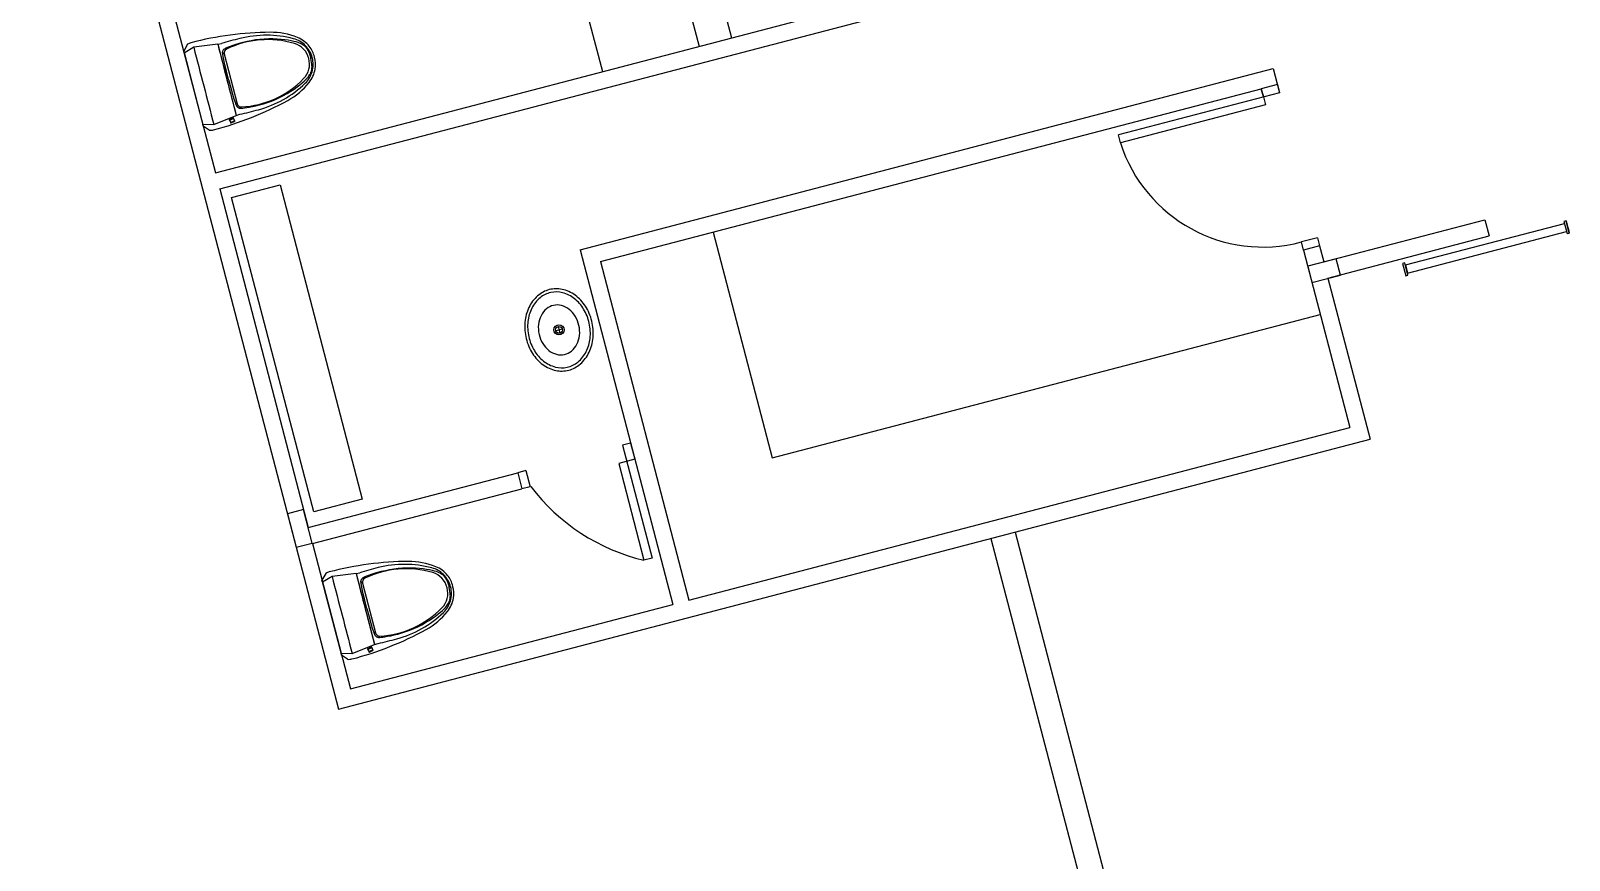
# Model space of a CAD drawing. Header units: millimetres. Extents: x 185 to 501, y 88 to 528.
# Drawn here: x 348.04 to 357.27, y 144.2 to 149.18 of the extents above; entities that cross this region are included whole.
import ezdxf

# ---------------------------------------------------------------- set-up
doc = ezdxf.new("R2010")
doc.units = ezdxf.units.MM
for name, color, linetype in [('aceras', 7, 'Continuous'), ('columnas', 170, 'Continuous'), ('MUEBLES', 33, 'Continuous'), ('puertas', 240, 'Continuous'), ('texto', 7, 'Continuous')]:
    doc.layers.add(name, color=color, linetype=linetype)

# ---------------------------------------------------------------- blocks, each defined once
blk = doc.blocks.new('Sink - Oval top')
for p, q in [((-1, 0), (1, 0)), ((0, 1), (0, -1))]:
    blk.add_line(p, q)
at = {"linetype": 'Continuous'}
for points in [[(-12.23, 0.39, 0.117634), (-11.46, -3.36, 0.104469), (-8.88, -6.8, 0.090016), (-5.08, -9.07, 0.08192), (-0.32, -10.02, 0.08192), (4.49, -9.38, 0.090016), (8.42, -7.36, 0.104469), (11.22, -4.09, 0.117634), (12.23, -0.39, 0.117634), (11.46, 3.36, 0.104469), (8.88, 6.8, 0.090016), (5.08, 9.07, 0.08192), (0.32, 10.02, 0.08192), (-4.49, 9.38, 0.090016), (-8.42, 7.36, 0.104469), (-11.22, 4.09, 0.117634)], [(-11.29, 0.16, 0.118622), (-10.52, -3.25, 0.104678), (-8.07, -6.36, 0.089562), (-4.54, -8.37, 0.081185), (-0.13, -9.15, 0.081185), (4.3, -8.49, 0.089562), (7.89, -6.58, 0.104678), (10.42, -3.55, 0.118622), (11.29, -0.16, 0.118622), (10.52, 3.25, 0.104678), (8.07, 6.36, 0.089562), (4.54, 8.37, 0.081185), (0.13, 9.15, 0.081185), (-4.3, 8.49, 0.089562), (-7.89, 6.58, 0.104678), (-10.42, 3.55, 0.118622)], [(-7.42, 0.08, 0.118283), (-6.91, -2.17, 0.104607), (-5.29, -4.21, 0.089718), (-2.97, -5.53, 0.081436), (-0.07, -6.04, 0.081436), (2.84, -5.59, 0.089718), (5.2, -4.33, 0.104607), (6.86, -2.32, 0.118283), (7.42, -0.08, 0.118283), (6.91, 2.17, 0.104607), (5.29, 4.21, 0.089718), (2.97, 5.53, 0.081436), (0.07, 6.04, 0.081436), (-2.84, 5.59, 0.089718), (-5.2, 4.33, 0.104607), (-6.86, 2.32, 0.118283)]]:
    blk.add_lwpolyline(points, format="xyb", close=True, dxfattribs=at)
for radius in [1.5, 1]:
    blk.add_circle((0, 0), radius)

msp = doc.modelspace()

# ---------------------------------------------------------------- linework, layer by layer
at = {"layer": 'aceras'}
for p, q in [((353.9479, 146.1701, 0.0177), (355.1941, 141.4037, 0.0177)), ((353.8028, 146.1321, 0.0177), (355.049, 141.3658, 0.0177))]:
    msp.add_line(p, q, dxfattribs=at)
at = {"layer": 'columnas', "elevation": 0.0177}
for points in [[(355.7298, 147.6677), (355.9009, 147.7125), (355.8752, 147.8109), (355.7041, 147.7662)], [(349.6333, 146.0795), (349.7301, 146.1047), (349.6776, 146.3053), (349.5809, 146.28)]]:
    msp.add_lwpolyline(points, close=True, dxfattribs=at)
at = {"layer": 'MUEBLES'}
for p, q in [((348.982, 149.0982, -0.2138), (348.9584, 149.0573, 0.0177)), ((348.9615, 149.0451, 0.0492), (348.9584, 149.0573, 0.0177)), ((348.9584, 149.0573, 0.0177), (349.0759, 148.6062, 0.0177)), ((349.0186, 149.0795, 0.0555), (348.9615, 149.0451, 0.0492)), ((349.1627, 149.0975, 0.0492), (349.0186, 149.0795, 0.0555)), ((349.0186, 149.0795, 0.0555), (349.0186, 149.0795, 0.0177)), ((349.1627, 149.0975, 0.0177), (349.1846, 149.1021, -0.1587)), ((349.1627, 149.0975, 0.0492), (349.1627, 149.0975, 0.0177)), ((349.1627, 149.0975, 0.0177), (349.2739, 148.6708, 0.0177)), ((349.1922, 149.0485, -0.1463), (349.2014, 149.0394, -0.1272)), ((349.2014, 149.0394, -0.1272), (349.2793, 148.7403, -0.1272)), ((349.2147, 149.0684, -0.1272), (349.2045, 149.0712, -0.1479)), ((349.2183, 148.8841, 0.0606), (349.2183, 148.8841, 0.0177)), ((349.0171, 148.8317, 0.0177), (349.0171, 148.8317, 0.0606)), ((349.1393, 148.6162, 0.0555), (349.2739, 148.6708, 0.0492)), ((349.2718, 148.7363, -0.1462), (349.2793, 148.7403, -0.1272)), ((349.2739, 148.6708, 0.0177), (349.2952, 148.6774, -0.1587)), ((349.2739, 148.6708, 0.0492), (349.2739, 148.6708, 0.0177)), ((349.3051, 148.7215, -0.1272), (349.2975, 148.7141, -0.1479)), ((349.0759, 148.6062, 0.0177), (349.0727, 148.6184, 0.0492)), ((349.0727, 148.6184, 0.0492), (349.1393, 148.6162, 0.0555)), ((349.1109, 148.5824, -0.2028), (349.0759, 148.6062, 0.0177)), ((349.1393, 148.6162, 0.0555), (349.1393, 148.6162, 0.0177)), ((349.8122, 145.923, -0.2138), (349.7885, 145.8821, 0.0177)), ((349.8488, 145.9043, 0.0555), (349.7917, 145.8699, 0.0492)), ((349.9929, 145.9223, 0.0492), (349.8488, 145.9043, 0.0555)), ((349.8488, 145.9043, 0.0555), (349.8488, 145.9043, 0.0177)), ((349.9929, 145.9223, 0.0177), (350.0147, 145.9269, -0.1587)), ((349.9929, 145.9223, 0.0492), (349.9929, 145.9223, 0.0177)), ((349.9929, 145.9223, 0.0177), (350.104, 145.4956, 0.0177)), ((350.0449, 145.8932, -0.1272), (350.0346, 145.896, -0.1479)), ((349.7917, 145.8699, 0.0492), (349.7885, 145.8821, 0.0177)), ((349.7885, 145.8821, 0.0177), (349.906, 145.431, 0.0177)), ((350.0224, 145.8734, -0.1463), (350.0316, 145.8642, -0.1272)), ((350.0316, 145.8642, -0.1272), (350.1095, 145.5651, -0.1272)), ((350.0484, 145.7089, 0.0606), (350.0484, 145.7089, 0.0177)), ((349.8473, 145.6565, 0.0177), (349.8473, 145.6565, 0.0606)), ((350.102, 145.5611, -0.1462), (350.1095, 145.5651, -0.1272)), ((350.1352, 145.5463, -0.1272), (350.1276, 145.5389, -0.1479)), ((349.906, 145.431, 0.0177), (349.9028, 145.4432, 0.0492)), ((349.9028, 145.4432, 0.0492), (349.9694, 145.441, 0.0555)), ((349.941, 145.4072, -0.2028), (349.906, 145.431, 0.0177)), ((349.9694, 145.441, 0.0555), (350.104, 145.4956, 0.0492)), ((349.9694, 145.441, 0.0555), (349.9694, 145.441, 0.0177)), ((350.104, 145.4956, 0.0177), (350.1253, 145.5022, -0.1587)), ((350.104, 145.4956, 0.0492), (350.104, 145.4956, 0.0177))]:
    msp.add_line(p, q, dxfattribs=at)
at = {"layer": 'MUEBLES', "extrusion": (0.412536, -0.905039, 0.103534)}
for p, q in [((349.2539, 148.6546, 0.0017), (349.2338, 148.6455, 0.002)), ((349.256, 148.6554, 0.0007), (349.2626, 148.6376, 0.0014)), ((349.2576, 148.6534, -0.0234), (349.2569, 148.6556, -0.0015)), ((349.2311, 148.6438, -0.0011), (349.2317, 148.6416, -0.023)), ((349.2318, 148.6444, 0.0011), (349.2409, 148.6278, 0.0017)), ((349.2326, 148.6418, -0.0253), (349.2416, 148.6254, -0.022)), ((349.2347, 148.6426, -0.0262), (349.2548, 148.6517, -0.0265)), ((349.2403, 148.6273, 0), (349.2409, 148.6253, -0.0203)), ((349.261, 148.637, 0.0021), (349.2424, 148.6285, 0.0023)), ((349.2432, 148.626, -0.0227), (349.2618, 148.6345, -0.023)), ((349.2568, 148.6528, -0.0256), (349.2633, 148.6352, -0.0223)), ((349.2639, 148.6357, -0.0207), (349.2633, 148.6377, -0.0003)), ((350.0612, 145.4687, -0.0011), (350.0619, 145.4664, -0.023)), ((350.062, 145.4693, 0.0011), (350.071, 145.4526, 0.0017)), ((350.0628, 145.4666, -0.0253), (350.0718, 145.4502, -0.022)), ((350.0841, 145.4794, 0.0017), (350.064, 145.4703, 0.002)), ((350.0648, 145.4674, -0.0262), (350.0849, 145.4766, -0.0265)), ((350.0705, 145.4521, 0), (350.0711, 145.4501, -0.0203)), ((350.0912, 145.4618, 0.0021), (350.0725, 145.4533, 0.0023)), ((350.0733, 145.4508, -0.0227), (350.092, 145.4593, -0.023)), ((350.0861, 145.4802, 0.0007), (350.0927, 145.4624, 0.0014)), ((350.0869, 145.4776, -0.0256), (350.0935, 145.46, -0.0223)), ((350.0877, 145.4782, -0.0234), (350.087, 145.4804, -0.0015)), ((350.094, 145.4605, -0.0207), (350.0934, 145.4625, -0.0003))]:
    msp.add_line(p, q, dxfattribs=at)
at = {"layer": 'MUEBLES', "elevation": 0.0177}
msp.add_lwpolyline([(349.2462, 148.1773), (349.5374, 148.2534), (350.0302, 146.3686), (349.739, 146.2924)], close=True, dxfattribs=at)
at = {"layer": 'MUEBLES'}
for points in [[(349.2282, 148.8867, -0.1461), (349.2154, 148.9366, -0.1461), (349.2059, 148.9753, -0.1461), (349.1993, 149.0042, -0.1461), (349.1951, 149.0251, -0.1462), (349.1929, 149.0393, -0.1462), (349.1922, 149.0485, -0.1463), (349.1927, 149.0543, -0.1465), (349.1938, 149.0583, -0.1466), (349.1938, 149.0583, -0.1466), (349.1953, 149.0616, -0.1469), (349.1974, 149.0648, -0.1471), (349.2003, 149.068, -0.1475), (349.2045, 149.0712, -0.1479), (349.2102, 149.0746, -0.1484), (349.2179, 149.0783, -0.1489), (349.2278, 149.0824, -0.1496), (349.2402, 149.0872, -0.1503), (349.2402, 149.0872, -0.1503), (349.2555, 149.0925, -0.1511), (349.2734, 149.0984, -0.152), (349.2934, 149.1044, -0.1529), (349.3154, 149.1103, -0.1538), (349.339, 149.116, -0.1546), (349.3638, 149.1211, -0.1553), (349.3895, 149.1254, -0.1558), (349.4157, 149.1287, -0.1561), (349.4157, 149.1287, -0.1561), (349.4422, 149.1307, -0.1562), (349.4685, 149.1316, -0.156), (349.4944, 149.1315, -0.1557), (349.5194, 149.1305, -0.1552), (349.5431, 149.1288, -0.1546), (349.5653, 149.1264, -0.1539), (349.5856, 149.1236, -0.1532), (349.6036, 149.1205, -0.1524), (349.6036, 149.1205, -0.1524), (349.6191, 149.1172, -0.1516), (349.6321, 149.1138, -0.1508), (349.643, 149.1104, -0.1501), (349.652, 149.1069, -0.1494), (349.6594, 149.1036, -0.1487), (349.6654, 149.1004, -0.1481), (349.6703, 149.0974, -0.1476), (349.6743, 149.0948, -0.1472), (349.6743, 149.0948, -0.1472), (349.6777, 149.0925, -0.1468), (349.6806, 149.0904, -0.1465), (349.6831, 149.0885, -0.1464), (349.6853, 149.0866, -0.1462), (349.6874, 149.0847, -0.1462), (349.6894, 149.0825, -0.1461), (349.6914, 149.0801, -0.1461), (349.6937, 149.0773, -0.1461), (349.6937, 149.0773, -0.1461), (349.6962, 149.0739, -0.1461), (349.699, 149.0698, -0.1461), (349.702, 149.0646, -0.1461), (349.7054, 149.0583, -0.1461), (349.709, 149.0504, -0.1461), (349.7128, 149.0407, -0.1461), (349.7169, 149.029, -0.1461), (349.7213, 149.0151, -0.1461)], [(349.2282, 148.8867, -0.1461), (349.2413, 148.8369, -0.1461), (349.2519, 148.7985, -0.1461), (349.2603, 148.77, -0.1461), (349.2668, 148.7498, -0.1462), (349.2718, 148.7363, -0.1462), (349.2758, 148.7279, -0.1463), (349.279, 148.7231, -0.1465), (349.2819, 148.7202, -0.1466), (349.2819, 148.7202, -0.1466), (349.2848, 148.718, -0.1469), (349.2882, 148.7162, -0.1471), (349.2923, 148.7149, -0.1475), (349.2975, 148.7141, -0.1479), (349.3042, 148.714, -0.1484), (349.3126, 148.7144, -0.1489), (349.3233, 148.7156, -0.1496), (349.3365, 148.7176, -0.1503), (349.3365, 148.7176, -0.1503), (349.3524, 148.7204, -0.1511), (349.3709, 148.724, -0.152), (349.3913, 148.7285, -0.1529), (349.4134, 148.734, -0.1538), (349.4367, 148.7406, -0.1546), (349.4609, 148.7482, -0.1553), (349.4854, 148.757, -0.1558), (349.5099, 148.7669, -0.1561), (349.5099, 148.7669, -0.1561), (349.534, 148.7781, -0.1562), (349.5575, 148.7901, -0.156), (349.58, 148.8028, -0.1557), (349.6013, 148.8159, -0.1552), (349.6212, 148.829, -0.1546), (349.6395, 148.8419, -0.1539), (349.6558, 148.8542, -0.1532), (349.67, 148.8657, -0.1524), (349.67, 148.8657, -0.1524), (349.6819, 148.8761, -0.1516), (349.6916, 148.8855, -0.1508), (349.6994, 148.8938, -0.1501), (349.7056, 148.9012, -0.1494), (349.7104, 148.9077, -0.1487), (349.7141, 148.9134, -0.1481), (349.717, 148.9184, -0.1476), (349.7192, 148.9227, -0.1472), (349.7192, 148.9227, -0.1472), (349.721, 148.9264, -0.1468), (349.7225, 148.9296, -0.1465), (349.7237, 148.9325, -0.1464), (349.7248, 148.9352, -0.1462), (349.7256, 148.9379, -0.1462), (349.7263, 148.9407, -0.1461), (349.7269, 148.9439, -0.1461), (349.7275, 148.9474, -0.1461), (349.7275, 148.9474, -0.1461), (349.728, 148.9516, -0.1461), (349.7285, 148.9565, -0.1461), (349.7286, 148.9625, -0.1461), (349.7284, 148.9697, -0.1461), (349.7277, 148.9784, -0.1461), (349.7264, 148.9887, -0.1461), (349.7243, 149.0009, -0.1461), (349.7213, 149.0151, -0.1461)], [(350.0583, 145.7115, -0.1461), (350.0455, 145.7614, -0.1461), (350.036, 145.8001, -0.1461), (350.0294, 145.8291, -0.1461), (350.0252, 145.8499, -0.1462), (350.023, 145.8641, -0.1462), (350.0224, 145.8734, -0.1463), (350.0229, 145.8792, -0.1465), (350.024, 145.8831, -0.1466), (350.024, 145.8831, -0.1466), (350.0255, 145.8865, -0.1469), (350.0275, 145.8896, -0.1471), (350.0305, 145.8928, -0.1475), (350.0346, 145.896, -0.1479), (350.0404, 145.8994, -0.1484), (350.048, 145.9031, -0.1489), (350.0579, 145.9073, -0.1496), (350.0704, 145.912, -0.1503), (350.0704, 145.912, -0.1503), (350.0857, 145.9173, -0.1511), (350.1035, 145.9232, -0.152), (350.1236, 145.9292, -0.1529), (350.1456, 145.9351, -0.1538), (350.1691, 145.9408, -0.1546), (350.1939, 145.9459, -0.1553), (350.2196, 145.9502, -0.1558), (350.2459, 145.9535, -0.1561), (350.2459, 145.9535, -0.1561), (350.2723, 145.9555, -0.1562), (350.2987, 145.9564, -0.156), (350.3245, 145.9563, -0.1557), (350.3495, 145.9553, -0.1552), (350.3733, 145.9536, -0.1546), (350.3955, 145.9512, -0.1539), (350.4158, 145.9484, -0.1532), (350.4338, 145.9453, -0.1524), (350.4338, 145.9453, -0.1524), (350.4492, 145.942, -0.1516), (350.4623, 145.9386, -0.1508), (350.4732, 145.9352, -0.1501), (350.4822, 145.9317, -0.1494), (350.4896, 145.9284, -0.1487), (350.4956, 145.9252, -0.1481), (350.5005, 145.9223, -0.1476), (350.5045, 145.9196, -0.1472), (350.5045, 145.9196, -0.1472), (350.5079, 145.9173, -0.1468), (350.5108, 145.9152, -0.1465), (350.5132, 145.9133, -0.1464), (350.5155, 145.9114, -0.1462), (350.5175, 145.9095, -0.1462), (350.5195, 145.9073, -0.1461), (350.5216, 145.9049, -0.1461), (350.5238, 145.9021, -0.1461), (350.5238, 145.9021, -0.1461), (350.5263, 145.8987, -0.1461), (350.5291, 145.8946, -0.1461), (350.5322, 145.8894, -0.1461), (350.5355, 145.8831, -0.1461), (350.5391, 145.8752, -0.1461), (350.543, 145.8655, -0.1461), (350.5471, 145.8538, -0.1461), (350.5514, 145.8399, -0.1461)], [(350.0583, 145.7115, -0.1461), (350.0715, 145.6617, -0.1461), (350.0821, 145.6233, -0.1461), (350.0904, 145.5948, -0.1461), (350.0969, 145.5746, -0.1462), (350.102, 145.5611, -0.1462), (350.1059, 145.5527, -0.1463), (350.1091, 145.5479, -0.1465), (350.112, 145.545, -0.1466), (350.112, 145.545, -0.1466), (350.115, 145.5428, -0.1469), (350.1183, 145.541, -0.1471), (350.1224, 145.5397, -0.1475), (350.1276, 145.5389, -0.1479), (350.1343, 145.5388, -0.1484), (350.1428, 145.5393, -0.1489), (350.1535, 145.5404, -0.1496), (350.1666, 145.5424, -0.1503), (350.1666, 145.5424, -0.1503), (350.1826, 145.5452, -0.1511), (350.201, 145.5488, -0.152), (350.2215, 145.5533, -0.1529), (350.2436, 145.5589, -0.1538), (350.2669, 145.5654, -0.1546), (350.291, 145.573, -0.1553), (350.3156, 145.5818, -0.1558), (350.3401, 145.5917, -0.1561), (350.3401, 145.5917, -0.1561), (350.3642, 145.6029, -0.1562), (350.3876, 145.6149, -0.156), (350.4101, 145.6277, -0.1557), (350.4314, 145.6407, -0.1552), (350.4513, 145.6538, -0.1546), (350.4696, 145.6667, -0.1539), (350.4859, 145.679, -0.1532), (350.5001, 145.6905, -0.1524), (350.5001, 145.6905, -0.1524), (350.512, 145.7009, -0.1516), (350.5217, 145.7103, -0.1508), (350.5296, 145.7186, -0.1501), (350.5358, 145.726, -0.1494), (350.5406, 145.7325, -0.1487), (350.5443, 145.7383, -0.1481), (350.5471, 145.7432, -0.1476), (350.5493, 145.7475, -0.1472), (350.5493, 145.7475, -0.1472), (350.5511, 145.7512, -0.1468), (350.5526, 145.7544, -0.1465), (350.5539, 145.7573, -0.1464), (350.5549, 145.76, -0.1462), (350.5557, 145.7627, -0.1462), (350.5564, 145.7655, -0.1461), (350.5571, 145.7687, -0.1461), (350.5576, 145.7722, -0.1461), (350.5576, 145.7722, -0.1461), (350.5582, 145.7764, -0.1461), (350.5586, 145.7813, -0.1461), (350.5588, 145.7873, -0.1461), (350.5586, 145.7945, -0.1461), (350.5579, 145.8032, -0.1461), (350.5565, 145.8135, -0.1461), (350.5544, 145.8257, -0.1461), (350.5514, 145.8399, -0.1461)]]:
    msp.add_polyline3d(points, dxfattribs=at)
for centre, radius, start, end in [((349.4941, 147.2167, -0.2028), 1.9531, 90.50586, 104.59753), ((349.8998, 146.7034, -0.1587), 2.503, 103.95692, 106.60323), ((349.4623, 148.5623, -0.1272), 0.5634, 73.37898, 116.07139), ((349.4539, 148.4977, -0.1587), 0.6542, 75.48129, 103.95692), ((349.4806, 148.747, -0.2028), 0.4227, 67.72713, 90.50586), ((349.5793, 148.982, -0.1587), 0.1539, 45.05345, 75.48129), ((349.5715, 148.969, -0.2028), 0.1828, 39.61106, 67.72713), ((349.0203, 149.036, -0.2028), 0.073, 104.59753, 121.60445), ((349.2258, 149.0458, -0.1272), 0.0252, 116.07139, 194.59753), ((349.5878, 148.9827, -0.1272), 0.1248, 13.66894, 73.37898), ((349.5726, 148.9753, -0.1587), 0.1634, 14.97735, 45.05345), ((349.6031, 148.9951, -0.2028), 0.1418, 10.38324, 39.61106), ((349.5889, 148.9784, -0.1272), 0.1248, 315.81608, 15.52612), ((349.5811, 148.9748, -0.1587), 0.1539, 313.71377, 344.14161), ((349.5681, 148.9824, -0.2028), 0.1828, 321.46793, 349.584), ((349.572, 148.9774, -0.1587), 0.1634, 344.14161, 14.21771), ((349.6084, 148.975, -0.2028), 0.1418, 349.584, 18.81182), ((349.2744, 149.2841, -0.1272), 0.5634, 273.12367, 315.81608), ((349.2355, 149.3364, -0.1587), 0.6542, 285.23814, 313.71377), ((349.3804, 149.1318, -0.2028), 0.4227, 298.68919, 321.46793), ((348.6457, 150.4743, -0.2028), 1.9531, 284.59753, 298.68919), ((349.3037, 148.7467, -0.1272), 0.0252, 194.59753, 273.12367), ((348.7495, 151.1202, -0.1587), 2.503, 282.59183, 285.23814), ((349.1196, 148.655, -0.2028), 0.073, 263.17346, 284.59753), ((350.3243, 144.0415, -0.2028), 1.9531, 90.50586, 104.59753), ((350.284, 145.3225, -0.1587), 0.6542, 75.48129, 103.95692), ((350.3108, 145.5718, -0.2028), 0.4227, 67.72713, 90.50586), ((349.8505, 145.8608, -0.2028), 0.073, 104.59753, 121.60445), ((350.7299, 143.5282, -0.1587), 2.503, 103.95692, 106.60323), ((350.0559, 145.8706, -0.1272), 0.0252, 116.07139, 194.59753), ((350.2925, 145.3872, -0.1272), 0.5634, 73.37898, 116.07139), ((350.4094, 145.8068, -0.1587), 0.1539, 45.05345, 75.48129), ((350.4179, 145.8075, -0.1272), 0.1248, 13.66894, 73.37898), ((350.4017, 145.7938, -0.2028), 0.1828, 39.61106, 67.72713), ((350.4027, 145.8001, -0.1587), 0.1634, 14.97735, 45.05345), ((350.4333, 145.8199, -0.2028), 0.1418, 10.38324, 39.61106), ((350.4191, 145.8032, -0.1272), 0.1248, 315.81608, 15.52612), ((350.4022, 145.8022, -0.1587), 0.1634, 344.14161, 14.21771), ((350.4385, 145.7998, -0.2028), 0.1418, 349.584, 18.81182), ((350.1045, 146.1089, -0.1272), 0.5634, 273.12367, 315.81608), ((350.4113, 145.7996, -0.1587), 0.1539, 313.71377, 344.14161), ((350.3982, 145.8072, -0.2028), 0.1828, 321.46793, 349.584), ((350.0656, 146.1612, -0.1587), 0.6542, 285.23814, 313.71377), ((350.2106, 145.9566, -0.2028), 0.4227, 298.68919, 321.46793), ((349.4759, 147.2991, -0.2028), 1.9531, 284.59753, 298.68919), ((350.1338, 145.5715, -0.1272), 0.0252, 194.59753, 273.12367), ((349.5797, 147.945, -0.1587), 2.503, 282.59183, 285.23814), ((349.9497, 145.4798, -0.2028), 0.073, 263.17346, 284.59753)]:
    msp.add_arc(centre, radius, start, end, dxfattribs=at)
at = {"layer": 'MUEBLES', "extrusion": (0.96772, 0.252028, 0)}
for centre, radius, start, end in [((56.0655, -2.7529, 375.3245), 2.8186, 85.12767, 94.87233), ((56.0655, -2.085, 375.4685), 2.1455, 84.10119, 95.89881), ((52.7836, -2.7529, 375.3276), 2.8186, 85.12767, 94.87233), ((52.7836, -2.085, 375.4716), 2.1455, 84.10119, 95.89881)]:
    msp.add_arc(centre, radius, start, end, dxfattribs=at)
at = {"layer": 'MUEBLES', "extrusion": (0.412536, -0.905039, 0.103534)}
for centre, radius, start, end in [((379.4528, -0.9947, 9.5418), 0.00315, 359.2034, 89.2034), ((379.4307, -0.9944, 9.5418), 0.00315, 89.2034, 179.2034), ((379.4304, -1.0165, 9.5418), 0.00315, 179.2034, 269.2034), ((379.4315, -0.9952, 9.5607), 0.00236, 89.2034, 179.2034), ((379.4312, -1.0157, 9.5607), 0.00236, 179.2034, 269.2034), ((379.4525, -1.0168, 9.5418), 0.00315, 269.2034, 359.2034), ((379.452, -0.9955, 9.5607), 0.00236, 359.2034, 89.2034), ((379.4517, -1.016, 9.5607), 0.00236, 269.2034, 359.2034), ((378.8692, -1.3292, 12.7579), 0.00315, 89.2034, 179.2034), ((378.8688, -1.3512, 12.7579), 0.00315, 179.2034, 269.2034), ((378.8699, -1.33, 12.7768), 0.00236, 89.2034, 179.2034), ((378.8696, -1.3505, 12.7768), 0.00236, 179.2034, 269.2034), ((378.8912, -1.3295, 12.7579), 0.00315, 359.2034, 89.2034), ((378.8909, -1.3515, 12.7579), 0.00315, 269.2034, 359.2034), ((378.8904, -1.3303, 12.7768), 0.00236, 359.2034, 89.2034), ((378.8901, -1.3507, 12.7768), 0.00236, 269.2034, 359.2034)]:
    msp.add_arc(centre, radius, start, end, dxfattribs=at)
at = {"layer": 'puertas'}
for p, q in [((355.5226, 148.8557, 0.0177), (355.4259, 148.8304, 0.0177)), ((355.5226, 148.8557, 0.0177), (355.5353, 148.8073, 0.0177)), ((355.5353, 148.8073, 0.0177), (354.5678, 148.5544, 0.0177)), ((355.4385, 148.782, 0.0177), (355.4259, 148.8304, 0.0177)), ((355.4385, 148.782, 0.0177), (355.4512, 148.7337, 0.0177)), ((355.4512, 148.7337, 0.0177), (354.5804, 148.506, 0.0177)), ((354.5804, 148.506, 0.0177), (354.5678, 148.5544, 0.0177)), ((355.7629, 147.9366, 0.0177), (355.6662, 147.9113, 0.0177)), ((355.7629, 147.9366, 0.0177), (355.7756, 147.8882, 0.0177)), ((355.6788, 147.8629, 0.0177), (355.6662, 147.9113, 0.0177)), ((355.7756, 147.8882, 0.0177), (355.6788, 147.8629, 0.0177)), ((351.6407, 146.7038, 0.0177), (351.5923, 146.6912, 0.0177)), ((351.6407, 146.7038, 0.0177), (351.5923, 146.6912, 0.0177)), ((351.6407, 146.7038, 0.0177), (351.5923, 146.6912, 0.0177)), ((351.6407, 146.7038, 0.0177), (351.5923, 146.6912, 0.0177)), ((351.5923, 146.6912, 0.0177), (351.7694, 146.0139, 0.0177)), ((351.6407, 146.7038, 0.0177), (351.666, 146.6071, 0.0177)), ((351.0118, 146.5394, 0.0177), (350.9634, 146.5267, 0.0177)), ((351.0118, 146.5394, 0.0177), (350.9634, 146.5267, 0.0177)), ((351.0118, 146.5394, 0.0177), (350.9634, 146.5267, 0.0177)), ((351.0118, 146.5394, 0.0177), (350.9634, 146.5267, 0.0177)), ((351.0118, 146.5394, 0.0177), (351.0371, 146.4426, 0.0177)), ((351.0118, 146.5394, 0.0177), (351.0371, 146.4426, 0.0177)), ((351.666, 146.6071, 0.0177), (351.5692, 146.5818, 0.0177)), ((351.5692, 146.5818, 0.0177), (351.721, 146.0013, 0.0177)), ((350.9634, 146.5267, 0.0177), (350.9887, 146.43, 0.0177)), ((351.0371, 146.4426, 0.0177), (350.9887, 146.43, 0.0177)), ((351.7694, 146.0139, 0.0177), (351.721, 146.0013, 0.0177))]:
    msp.add_line(p, q, dxfattribs=at)
for centre, radius, start, end in [((355.4357, 148.779, 0.0177), 0.8978, 197.70408, 284.87268), ((351.9994, 147.1709, 0.0177), 1.2023, 217.2052, 256.60854)]:
    msp.add_arc(centre, radius, start, end, dxfattribs=at)
at = {"layer": 'texto'}
for p, q in [((348.0407, 152.171, 0.0177), (349.8872, 145.1084, 0.0177)), ((348.1628, 152.0996, 0.0177), (349.1492, 148.3264, 0.0177)), ((351.3434, 151.7942, 0.0177), (352.0517, 149.0852, 0.0177)), ((351.5369, 151.8447, 0.0177), (352.2452, 149.1358, 0.0177)), ((350.763, 151.6424, 0.0177), (351.4712, 148.9334, 0.0177)), ((349.1492, 148.3264, 0.0177), (355.1476, 149.8946, 0.0177)), ((349.1745, 148.2296, 0.0177), (355.2697, 149.8232, 0.0177)), ((351.3371, 147.8648, 0.0177), (355.4973, 148.9524, 0.0177)), ((355.4973, 148.9524, 0.0177), (355.5353, 148.8073, 0.0177)), ((351.4592, 147.7933, 0.0177), (355.4259, 148.8304, 0.0177)), ((355.4259, 148.8304, 0.0177), (355.4385, 148.782, 0.0177)), ((349.1745, 148.2296, 0.0177), (349.7057, 146.1979, 0.0177)), ((355.8008, 147.7915, 0.0177), (356.7683, 148.0444, 0.0177)), ((356.2903, 147.7734, 0.0177), (357.2446, 148.0229, 0.0177)), ((356.7683, 148.0444, 0.0177), (356.7936, 147.9477, 0.0177)), ((357.258, 148.0257, 0.0177), (357.2706, 147.9774, 0.0177)), ((352.1364, 147.9704, 0.0177), (352.4905, 146.6159, 0.0177)), ((355.8261, 147.6947, 0.0177), (356.7936, 147.9477, 0.0177)), ((356.303, 147.725, 0.0177), (357.2572, 147.9745, 0.0177)), ((351.3371, 147.8648, 0.0177), (351.8936, 145.7363, 0.0177)), ((355.6788, 147.8629, 0.0177), (355.957, 146.7987, 0.0177)), ((355.7756, 147.8882, 0.0177), (355.8008, 147.7915, 0.0177)), ((351.4592, 147.7933, 0.0177), (351.9904, 145.7616, 0.0177)), ((356.2903, 147.7734, 0.0177), (356.303, 147.725, 0.0177)), ((355.8261, 147.6947, 0.0177), (356.0791, 146.7272, 0.0177)), ((352.4905, 146.6159, 0.0177), (355.78, 147.4759, 0.0177)), ((349.8872, 145.1084, 0.0177), (356.0791, 146.7272, 0.0177)), ((351.9904, 145.7616, 0.0177), (355.957, 146.7987, 0.0177)), ((349.7057, 146.1979, 0.0177), (350.9634, 146.5267, 0.0177)), ((349.731, 146.1012, 0.0177), (350.9887, 146.43, 0.0177)), ((349.731, 146.1012, 0.0177), (349.9587, 145.2304, 0.0177)), ((349.9587, 145.2304, 0.0177), (351.8936, 145.7363, 0.0177))]:
    msp.add_line(p, q, dxfattribs=at)
at = {"layer": 'texto', "elevation": 0.0177}
for points in [[(357.2548, 148.0381), (357.2415, 148.0347), (357.2606, 147.9615), (357.2739, 147.965)], [(356.2871, 147.7858), (356.2739, 147.7823), (356.293, 147.7092), (356.3062, 147.7127)]]:
    msp.add_lwpolyline(points, close=True, dxfattribs=at)
msp.add_lwpolyline([(357.2548, 148.0381), (357.2739, 147.965)], dxfattribs=at)

# ---------------------------------------------------------------- block references
at = {"layer": 'MUEBLES', "xscale": 0.02031999999992383, "yscale": 0.0203199999999697, "zscale": 0.02032, "rotation": 283.2144258044117}
msp.add_blockref('Sink - Oval top', (351.2109, 147.3837, 0.0177), dxfattribs=at)

doc.saveas('drawing.dxf')
